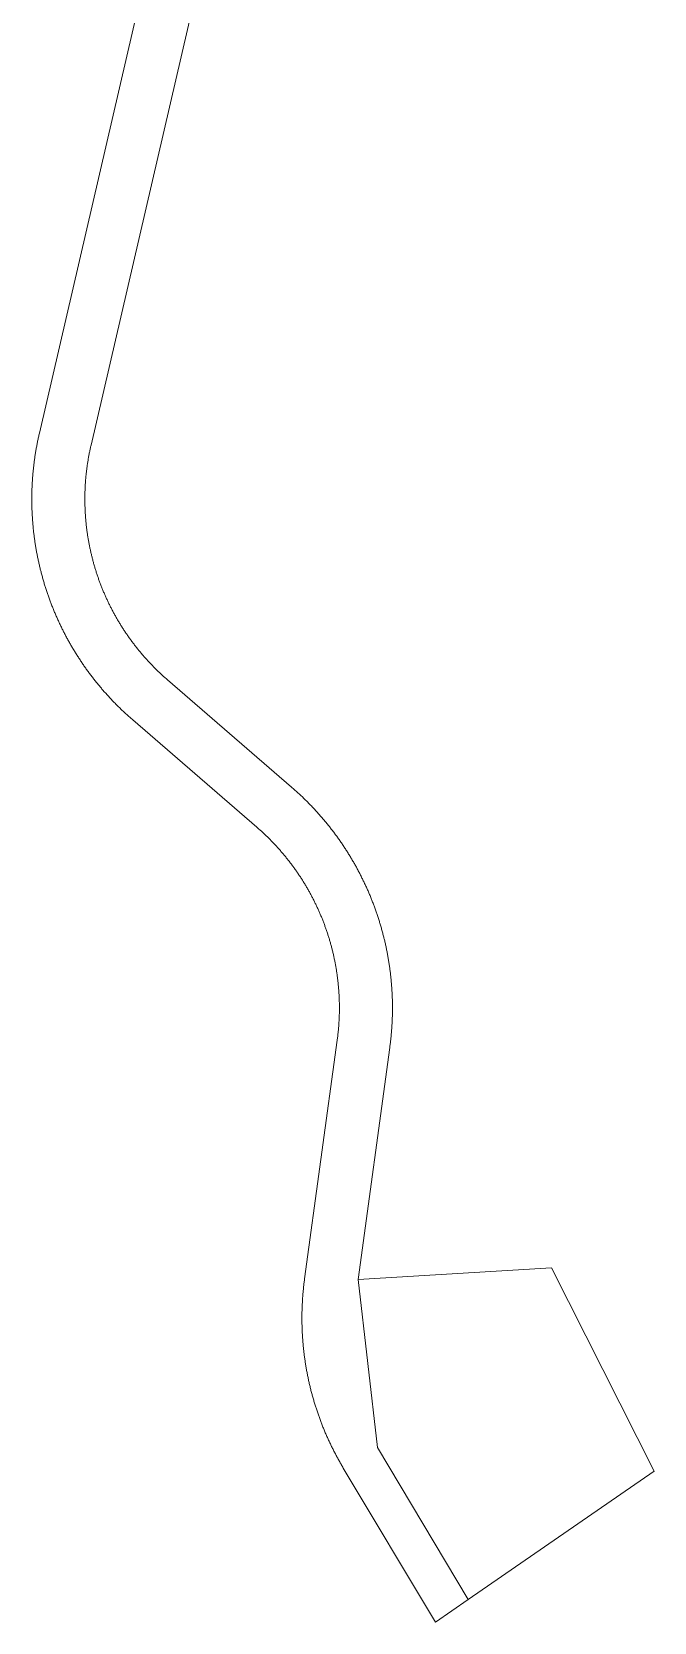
# Model space of a CAD drawing. Header units: metres. Extents: x 534757 to 556231, y 1832948 to 1850503.
# Drawn here: x 554769 to 554909.8, y 1837533.4 to 1837893 of the extents above; entities that cross this region are included whole.
import ezdxf

# ---------------------------------------------------------------- set-up
doc = ezdxf.new("R2010")
doc.units = ezdxf.units.M
doc.header["$MEASUREMENT"] = 0
doc.layers.add('Level 10', color=7, linetype='Continuous', lineweight=0)

msp = doc.modelspace()

# ---------------------------------------------------------------- linework, layer by layer
at = {"layer": 'Level 10', "color": 1, "linetype": 'Continuous', "lineweight": 0}
for p, q in [((554842.8105, 1837610.9158), (554886.532, 1837613.5861)), ((554886.532, 1837613.5861), (554909.7689, 1837567.6222)), ((554867.7186, 1837538.5723), (554909.7689, 1837567.6222))]:
    msp.add_line(p, q, dxfattribs=at)
at = {"layer": 'Level 10', "color": 1, "linetype": 'Continuous', "lineweight": 0, "flags": 128}
for points in [[(554797.9271, 1837919.4054), (554770.7364, 1837802.2556), (554770.6877, 1837802.0443), (554770.6369, 1837801.8202), (554770.5869, 1837801.596), (554770.5376, 1837801.3715), (554770.4891, 1837801.1469), (554770.4414, 1837800.9221), (554770.3945, 1837800.6972), (554770.3484, 1837800.4721), (554770.303, 1837800.2468), (554770.2584, 1837800.0214), (554770.2147, 1837799.7958), (554770.1717, 1837799.5701), (554770.1295, 1837799.3442), (554770.088, 1837799.1182), (554770.0474, 1837798.892), (554770.0076, 1837798.6657), (554769.9685, 1837798.4393), (554769.9302, 1837798.2127), (554769.8927, 1837797.986), (554769.8561, 1837797.7592), (554769.8202, 1837797.5322), (554769.785, 1837797.3052), (554769.7507, 1837797.078), (554769.7172, 1837796.8506), (554769.6844, 1837796.6232), (554769.6525, 1837796.3956), (554769.6214, 1837796.168), (554769.591, 1837795.9402), (554769.5614, 1837795.7123), (554769.5326, 1837795.4844), (554769.5047, 1837795.2563), (554769.4775, 1837795.0281), (554769.4511, 1837794.7999), (554769.4255, 1837794.5715), (554769.4007, 1837794.3431), (554769.3767, 1837794.1145), (554769.3535, 1837793.8859), (554769.3311, 1837793.6572), (554769.3094, 1837793.4285), (554769.2886, 1837793.1996), (554769.2686, 1837792.9707), (554769.2494, 1837792.7418), (554769.2309, 1837792.5127), (554769.2133, 1837792.2836), (554769.1965, 1837792.0545), (554769.1804, 1837791.8252), (554769.1652, 1837791.596), (554769.1508, 1837791.3666), (554769.1371, 1837791.1372), (554769.1243, 1837790.9078), (554769.1122, 1837790.6784), (554769.101, 1837790.4489), (554769.0905, 1837790.2193), (554769.0809, 1837789.9897), (554769.072, 1837789.7601), (554769.064, 1837789.5305), (554769.0567, 1837789.3008), (554769.0503, 1837789.0711), (554769.0446, 1837788.8414), (554769.0398, 1837788.6117), (554769.0357, 1837788.3819), (554769.0325, 1837788.1522), (554769.03, 1837787.9224), (554769.0284, 1837787.6926), (554769.0275, 1837787.4628), (554769.0275, 1837787.2331), (554769.0282, 1837787.0033), (554769.0298, 1837786.7735), (554769.0321, 1837786.5437), (554769.0353, 1837786.314), (554769.0392, 1837786.0842), (554769.044, 1837785.8545), (554769.0495, 1837785.6248), (554769.0559, 1837785.3951), (554769.063, 1837785.1654), (554769.071, 1837784.9358), (554769.0797, 1837784.7061), (554769.0893, 1837784.4766), (554769.0996, 1837784.247), (554769.1108, 1837784.0175), (554769.1227, 1837783.788), (554769.1355, 1837783.5586), (554769.149, 1837783.3292), (554769.1633, 1837783.0999), (554769.1785, 1837782.8706), (554769.1944, 1837782.6414), (554769.2112, 1837782.4122), (554769.2287, 1837782.1831), (554769.247, 1837781.954), (554769.2661, 1837781.725), (554769.2861, 1837781.4961), (554769.3068, 1837781.2673), (554769.3283, 1837781.0385), (554769.3506, 1837780.8098), (554769.3737, 1837780.5812), (554769.3976, 1837780.3527), (554769.4223, 1837780.1242), (554769.4478, 1837779.8958), (554769.4741, 1837779.6676), (554769.5012, 1837779.4394), (554769.5291, 1837779.2113), (554769.5578, 1837778.9833), (554769.5872, 1837778.7554), (554769.6175, 1837778.5277), (554769.6486, 1837778.3), (554769.6804, 1837778.0724), (554769.713, 1837777.845), (554769.7465, 1837777.6176), (554769.7807, 1837777.3904), (554769.8157, 1837777.1633), (554769.8515, 1837776.9363), (554769.8881, 1837776.7095), (554769.9255, 1837776.4828), (554769.9637, 1837776.2562), (554770.0026, 1837776.0297), (554770.0424, 1837775.8034), (554770.0829, 1837775.5772), (554770.1242, 1837775.3512), (554770.1663, 1837775.1253), (554770.2092, 1837774.8996), (554770.2529, 1837774.674), (554770.2974, 1837774.4485), (554770.3426, 1837774.2232), (554770.3887, 1837773.9981), (554770.4355, 1837773.7732), (554770.4831, 1837773.5484), (554770.5315, 1837773.3237), (554770.5807, 1837773.0993), (554770.6306, 1837772.875), (554770.6813, 1837772.6509), (554770.7328, 1837772.4269), (554770.7851, 1837772.2032), (554770.8382, 1837771.9796), (554770.892, 1837771.7562), (554770.9467, 1837771.533), (554771.0021, 1837771.31), (554771.0582, 1837771.0872), (554771.1152, 1837770.8646), (554771.1729, 1837770.6422), (554771.2314, 1837770.42), (554771.2907, 1837770.198), (554771.3507, 1837769.9762), (554771.4115, 1837769.7546), (554771.4731, 1837769.5332), (554771.5355, 1837769.312), (554771.5986, 1837769.0911), (554771.6625, 1837768.8704), (554771.7272, 1837768.6499), (554771.7926, 1837768.4296), (554771.8588, 1837768.2096), (554771.9258, 1837767.9898), (554771.9935, 1837767.7702), (554772.062, 1837767.5509), (554772.1312, 1837767.3318), (554772.2013, 1837767.1129), (554772.272, 1837766.8943), (554772.3436, 1837766.6759), (554772.4159, 1837766.4578), (554772.4889, 1837766.24), (554772.5628, 1837766.0224), (554772.6373, 1837765.805), (554772.7127, 1837765.5879), (554772.7888, 1837765.3711), (554772.8656, 1837765.1546), (554772.9432, 1837764.9383), (554773.0215, 1837764.7223), (554773.1006, 1837764.5065), (554773.1805, 1837764.2911), (554773.2611, 1837764.0759), (554773.3424, 1837763.861), (554773.4245, 1837763.6464), (554773.5074, 1837763.432), (554773.591, 1837763.218), (554773.6753, 1837763.0042), (554773.7604, 1837762.7908), (554773.8462, 1837762.5776), (554773.9327, 1837762.3648), (554774.02, 1837762.1522), (554774.1081, 1837761.94), (554774.1969, 1837761.728), (554774.2864, 1837761.5164), (554774.3766, 1837761.3051), (554774.4676, 1837761.0941), (554774.5593, 1837760.8834), (554774.6518, 1837760.673), (554774.745, 1837760.463), (554774.8389, 1837760.2533), (554774.9335, 1837760.0439), (554775.0289, 1837759.8349), (554775.125, 1837759.6261), (554775.2218, 1837759.4177), (554775.3194, 1837759.2097), (554775.4177, 1837759.002), (554775.5167, 1837758.7946), (554775.6164, 1837758.5876), (554775.7168, 1837758.3809), (554775.818, 1837758.1746), (554775.9199, 1837757.9687), (554776.0225, 1837757.7631), (554776.1258, 1837757.5578), (554776.2298, 1837757.3529), (554776.3345, 1837757.1484), (554776.44, 1837756.9442), (554776.5461, 1837756.7404), (554776.653, 1837756.537), (554776.7606, 1837756.334), (554776.8688, 1837756.1313), (554776.9778, 1837755.929), (554777.0875, 1837755.7271), (554777.1979, 1837755.5256), (554777.309, 1837755.3244), (554777.4208, 1837755.1237), (554777.5333, 1837754.9233), (554777.6465, 1837754.7233), (554777.7603, 1837754.5238), (554777.8749, 1837754.3246), (554777.9902, 1837754.1258), (554778.1062, 1837753.9274), (554778.2228, 1837753.7295), (554778.3401, 1837753.5319), (554778.4582, 1837753.3347), (554778.5769, 1837753.138), (554778.6963, 1837752.9417), (554778.8164, 1837752.7458), (554778.9371, 1837752.5503), (554779.0586, 1837752.3552), (554779.1807, 1837752.1605), (554779.3035, 1837751.9663), (554779.4269, 1837751.7725), (554779.5511, 1837751.5792), (554779.6759, 1837751.3862), (554779.8014, 1837751.1938), (554779.9275, 1837751.0017), (554780.0544, 1837750.8101), (554780.1819, 1837750.6189), (554780.31, 1837750.4282), (554780.4388, 1837750.2379), (554780.5683, 1837750.0481), (554780.6985, 1837749.8587), (554780.8293, 1837749.6698), (554780.9607, 1837749.4813), (554781.0928, 1837749.2933), (554781.2256, 1837749.1058), (554781.359, 1837748.9187), (554781.4931, 1837748.7321), (554781.6278, 1837748.5459), (554781.7632, 1837748.3603), (554781.8992, 1837748.175), (554782.0358, 1837747.9903), (554782.1731, 1837747.8061), (554782.3111, 1837747.6223), (554782.4496, 1837747.439), (554782.5888, 1837747.2562), (554782.7287, 1837747.0739), (554782.8692, 1837746.892), (554783.0103, 1837746.7107), (554783.152, 1837746.5298), (554783.2944, 1837746.3495), (554783.4374, 1837746.1696), (554783.581, 1837745.9902), (554783.7253, 1837745.8114), (554783.8702, 1837745.633), (554784.0157, 1837745.4552), (554784.1618, 1837745.2778), (554784.3085, 1837745.101), (554784.4558, 1837744.9247), (554784.6038, 1837744.7488), (554784.7524, 1837744.5736), (554784.9015, 1837744.3988), (554785.0513, 1837744.2245), (554785.2017, 1837744.0508), (554785.3527, 1837743.8776), (554785.5043, 1837743.7049), (554785.6565, 1837743.5327), (554785.8093, 1837743.3611), (554785.9627, 1837743.19), (554786.1167, 1837743.0195), (554786.2712, 1837742.8495), (554786.4264, 1837742.68), (554786.5822, 1837742.5111), (554786.7385, 1837742.3427), (554786.8954, 1837742.1748), (554787.053, 1837742.0075), (554787.211, 1837741.8408), (554787.3697, 1837741.6746), (554787.529, 1837741.5089), (554787.6888, 1837741.3438), (554787.8492, 1837741.1793), (554788.0102, 1837741.0153), (554788.1717, 1837740.8519), (554788.3338, 1837740.6891), (554788.4965, 1837740.5268), (554788.6598, 1837740.3651), (554788.8236, 1837740.2039), (554788.9879, 1837740.0433), (554789.1528, 1837739.8833), (554789.3183, 1837739.7239), (554789.4844, 1837739.5651), (554789.6509, 1837739.4068), (554789.8181, 1837739.2491), (554789.9858, 1837739.092), (554790.154, 1837738.9355), (554790.3228, 1837738.7795), (554790.4921, 1837738.6242), (554790.6619, 1837738.4694), (554790.8323, 1837738.3153), (554791.0032, 1837738.1617), (554791.1747, 1837738.0087), (554791.3467, 1837737.8563), (554791.5192, 1837737.7046), (554791.6923, 1837737.5534), (554791.8658, 1837737.4028), (554819.8996, 1837713.1696), (554819.9328, 1837713.1409), (554820.0896, 1837713.0046), (554820.246, 1837712.8676), (554820.4018, 1837712.7301), (554820.5571, 1837712.5919), (554820.7118, 1837712.4532), (554820.866, 1837712.3138), (554821.0197, 1837712.1739), (554821.1729, 1837712.0334), (554821.3254, 1837711.8922), (554821.4775, 1837711.7505), (554821.629, 1837711.6082), (554821.78, 1837711.4654), (554821.9304, 1837711.3219), (554822.0802, 1837711.1779), (554822.2295, 1837711.0333), (554822.3783, 1837710.8881), (554822.5264, 1837710.7424), (554822.6741, 1837710.596), (554822.8211, 1837710.4492), (554822.9676, 1837710.3017), (554823.1135, 1837710.1537), (554823.2589, 1837710.0051), (554823.4036, 1837709.856), (554823.5478, 1837709.7063), (554823.6915, 1837709.5561), (554823.8345, 1837709.4053), (554823.977, 1837709.2539), (554824.1188, 1837709.102), (554824.2601, 1837708.9496), (554824.4008, 1837708.7966), (554824.5409, 1837708.6431), (554824.6805, 1837708.489), (554824.8194, 1837708.3344), (554824.9577, 1837708.1793), (554825.0955, 1837708.0237), (554825.2326, 1837707.8675), (554825.3691, 1837707.7108), (554825.5051, 1837707.5535), (554825.6404, 1837707.3958), (554825.7751, 1837707.2375), (554825.9092, 1837707.0787), (554826.0427, 1837706.9194), (554826.1756, 1837706.7596), (554826.3078, 1837706.5992), (554826.4395, 1837706.4384), (554826.5705, 1837706.277), (554826.7009, 1837706.1152), (554826.8307, 1837705.9528), (554826.9598, 1837705.79), (554827.0883, 1837705.6266), (554827.2162, 1837705.4628), (554827.3435, 1837705.2985), (554827.4701, 1837705.1336), (554827.5961, 1837704.9683), (554827.7215, 1837704.8025), (554827.8462, 1837704.6363), (554827.9703, 1837704.4695), (554828.0937, 1837704.3023), (554828.2165, 1837704.1346), (554828.3386, 1837703.9664), (554828.4601, 1837703.7978), (554828.581, 1837703.6287), (554828.7011, 1837703.4591), (554828.8207, 1837703.2891), (554828.9396, 1837703.1186), (554829.0578, 1837702.9477), (554829.1754, 1837702.7763), (554829.2923, 1837702.6044), (554829.4085, 1837702.4321), (554829.5241, 1837702.2594), (554829.639, 1837702.0862), (554829.7533, 1837701.9125), (554829.8668, 1837701.7385), (554829.9797, 1837701.564), (554830.092, 1837701.389), (554830.2035, 1837701.2137), (554830.3144, 1837701.0379), (554830.4246, 1837700.8616), (554830.5341, 1837700.685), (554830.643, 1837700.5079), (554830.7512, 1837700.3304), (554830.8586, 1837700.1525), (554830.9654, 1837699.9742), (554831.0715, 1837699.7955), (554831.177, 1837699.6164), (554831.2817, 1837699.4368), (554831.3857, 1837699.2569), (554831.4891, 1837699.0766), (554831.5917, 1837698.8959), (554831.6937, 1837698.7147), (554831.7949, 1837698.5332), (554831.8955, 1837698.3513), (554831.9953, 1837698.169), (554832.0945, 1837697.9864), (554832.1929, 1837697.8033), (554832.2907, 1837697.6199), (554832.3877, 1837697.4361), (554832.4841, 1837697.2519), (554832.5797, 1837697.0673), (554832.6746, 1837696.8824), (554832.7688, 1837696.6972), (554832.8623, 1837696.5115), (554832.955, 1837696.3255), (554833.0471, 1837696.1392), (554833.1384, 1837695.9525), (554833.229, 1837695.7654), (554833.3189, 1837695.578), (554833.4081, 1837695.3903), (554833.4965, 1837695.2022), (554833.5842, 1837695.0138), (554833.6712, 1837694.825), (554833.7575, 1837694.6359), (554833.843, 1837694.4465), (554833.9279, 1837694.2567), (554834.0119, 1837694.0666), (554834.0953, 1837693.8762), (554834.1779, 1837693.6855), (554834.2598, 1837693.4945), (554834.3409, 1837693.3031), (554834.4213, 1837693.1115), (554834.501, 1837692.9195), (554834.5799, 1837692.7272), (554834.6581, 1837692.5346), (554834.7356, 1837692.3417), (554834.8123, 1837692.1486), (554834.8882, 1837691.9551), (554834.9634, 1837691.7613), (554835.0379, 1837691.5673), (554835.1116, 1837691.373), (554835.1846, 1837691.1783), (554835.2568, 1837690.9834), (554835.3283, 1837690.7883), (554835.399, 1837690.5928), (554835.469, 1837690.3971), (554835.5382, 1837690.2011), (554835.6066, 1837690.0049), (554835.6743, 1837689.8084), (554835.7413, 1837689.6116), (554835.8075, 1837689.4146), (554835.8729, 1837689.2173), (554835.9376, 1837689.0198), (554836.0015, 1837688.822), (554836.0646, 1837688.624), (554836.127, 1837688.4257), (554836.1886, 1837688.2272), (554836.2495, 1837688.0285), (554836.3096, 1837687.8295), (554836.3689, 1837687.6303), (554836.4275, 1837687.4309), (554836.4852, 1837687.2312), (554836.5423, 1837687.0314), (554836.5985, 1837686.8313), (554836.654, 1837686.631), (554836.7087, 1837686.4304), (554836.7626, 1837686.2297), (554836.8158, 1837686.0288), (554836.8682, 1837685.8276), (554836.9198, 1837685.6263), (554836.9706, 1837685.4248), (554837.0207, 1837685.223), (554837.07, 1837685.0211), (554837.1185, 1837684.819), (554837.1662, 1837684.6167), (554837.2132, 1837684.4143), (554837.2593, 1837684.2116), (554837.3047, 1837684.0088), (554837.3494, 1837683.8058), (554837.3932, 1837683.6026), (554837.4362, 1837683.3993), (554837.4785, 1837683.1958), (554837.52, 1837682.9921), (554837.5607, 1837682.7883), (554837.6006, 1837682.5843), (554837.6397, 1837682.3802), (554837.678, 1837682.1759), (554837.7156, 1837681.9715), (554837.7524, 1837681.7669), (554837.7883, 1837681.5622), (554837.8235, 1837681.3573), (554837.8579, 1837681.1524), (554837.8915, 1837680.9472), (554837.9244, 1837680.742), (554837.9564, 1837680.5366), (554837.9876, 1837680.3312), (554838.0181, 1837680.1256), (554838.0477, 1837679.9198), (554838.0766, 1837679.714), (554838.1047, 1837679.5081), (554838.132, 1837679.302), (554838.1585, 1837679.0959), (554838.1841, 1837678.8896), (554838.209, 1837678.6833), (554838.2332, 1837678.4768), (554838.2565, 1837678.2703), (554838.279, 1837678.0637), (554838.3007, 1837677.857), (554838.3216, 1837677.6502), (554838.3418, 1837677.4433), (554838.3611, 1837677.2364), (554838.3796, 1837677.0293), (554838.3974, 1837676.8222), (554838.4143, 1837676.6151), (554838.4304, 1837676.4079), (554838.4458, 1837676.2006), (554838.4603, 1837675.9933), (554838.4741, 1837675.7859), (554838.487, 1837675.5784), (554838.4992, 1837675.3709), (554838.5105, 1837675.1634), (554838.5211, 1837674.9558), (554838.5309, 1837674.7482), (554838.5398, 1837674.5406), (554838.548, 1837674.3329), (554838.5553, 1837674.1252), (554838.5619, 1837673.9174), (554838.5677, 1837673.7096), (554838.5726, 1837673.5019), (554838.5768, 1837673.2941), (554838.5801, 1837673.0862), (554838.5827, 1837672.8784), (554838.5845, 1837672.6706), (554838.5854, 1837672.4627), (554838.5856, 1837672.2549), (554838.5849, 1837672.047), (554838.5835, 1837671.8392), (554838.5813, 1837671.6314), (554838.5782, 1837671.4235), (554838.5744, 1837671.2157), (554838.5697, 1837671.0079), (554838.5643, 1837670.8002), (554838.5581, 1837670.5924), (554838.551, 1837670.3847), (554838.5432, 1837670.177), (554838.5345, 1837669.9693), (554838.5251, 1837669.7617), (554838.5149, 1837669.5541), (554838.5038, 1837669.3465), (554838.492, 1837669.139), (554838.4794, 1837668.9316), (554838.4659, 1837668.7241), (554838.4517, 1837668.5168), (554838.4367, 1837668.3095), (554838.4209, 1837668.1022), (554838.4042, 1837667.8951), (554838.3868, 1837667.688), (554838.3686, 1837667.4809), (554838.3496, 1837667.2739), (554838.3298, 1837667.067), (554838.3092, 1837666.8602), (554838.2878, 1837666.6535), (554838.2656, 1837666.4468), (554838.2426, 1837666.2402), (554838.2188, 1837666.0338), (554838.1942, 1837665.8274), (554838.1688, 1837665.6211), (554838.1427, 1837665.4149), (554838.1157, 1837665.2088), (554838.0879, 1837665.0028), (554830.7196, 1837611.1061), (554830.6949, 1837610.9229), (554830.6648, 1837610.6951), (554830.6355, 1837610.4672), (554830.607, 1837610.2392), (554830.5793, 1837610.0111), (554830.5524, 1837609.7829), (554830.5262, 1837609.5546), (554830.5009, 1837609.3262), (554830.4764, 1837609.0978), (554830.4526, 1837608.8692), (554830.4297, 1837608.6406), (554830.4076, 1837608.4119), (554830.3862, 1837608.1831), (554830.3657, 1837607.9542), (554830.3459, 1837607.7253), (554830.327, 1837607.4963), (554830.3088, 1837607.2672), (554830.2914, 1837607.0381), (554830.2749, 1837606.8089), (554830.2591, 1837606.5797), (554830.2441, 1837606.3504), (554830.23, 1837606.121), (554830.2166, 1837605.8916), (554830.204, 1837605.6622), (554830.1923, 1837605.4327), (554830.1813, 1837605.2032), (554830.1711, 1837604.9736), (554830.1617, 1837604.744), (554830.1532, 1837604.5144), (554830.1454, 1837604.2848), (554830.1384, 1837604.0551), (554830.1322, 1837603.8254), (554830.1269, 1837603.5957), (554830.1223, 1837603.3659), (554830.1185, 1837603.1362), (554830.1155, 1837602.9064), (554830.1134, 1837602.6766), (554830.112, 1837602.4469), (554830.1114, 1837602.2171), (554830.1116, 1837601.9873), (554830.1127, 1837601.7575), (554830.1145, 1837601.5278), (554830.1171, 1837601.298), (554830.1205, 1837601.0682), (554830.1248, 1837600.8385), (554830.1298, 1837600.6088), (554830.1356, 1837600.379), (554830.1422, 1837600.1494), (554830.1496, 1837599.9197), (554830.1579, 1837599.6901), (554830.1669, 1837599.4605), (554830.1767, 1837599.2309), (554830.1873, 1837599.0013), (554830.1987, 1837598.7718), (554830.211, 1837598.5424), (554830.224, 1837598.313), (554830.2378, 1837598.0836), (554830.2524, 1837597.8543), (554830.2678, 1837597.625), (554830.284, 1837597.3958), (554830.301, 1837597.1667), (554830.3188, 1837596.9376), (554830.3374, 1837596.7085), (554830.3568, 1837596.4796), (554830.377, 1837596.2507), (554830.398, 1837596.0219), (554830.4198, 1837595.7931), (554830.4424, 1837595.5645), (554830.4658, 1837595.3359), (554830.49, 1837595.1074), (554830.5149, 1837594.8789), (554830.5407, 1837594.6506), (554830.5673, 1837594.4224), (554830.5946, 1837594.1942), (554830.6228, 1837593.9662), (554830.6517, 1837593.7382), (554830.6815, 1837593.5104), (554830.712, 1837593.2826), (554830.7433, 1837593.055), (554830.7754, 1837592.8275), (554830.8084, 1837592.6), (554830.8421, 1837592.3727), (554830.8766, 1837592.1456), (554830.9118, 1837591.9185), (554830.9479, 1837591.6916), (554830.9848, 1837591.4648), (554831.0224, 1837591.2381), (554831.0609, 1837591.0115), (554831.1001, 1837590.7851), (554831.1401, 1837590.5589), (554831.1809, 1837590.3327), (554831.2225, 1837590.1067), (554831.2649, 1837589.8809), (554831.3081, 1837589.6552), (554831.352, 1837589.4297), (554831.3967, 1837589.2043), (554831.4423, 1837588.9791), (554831.4886, 1837588.754), (554831.5357, 1837588.5291), (554831.5835, 1837588.3043), (554831.6322, 1837588.0798), (554831.6816, 1837587.8554), (554831.7318, 1837587.6311), (554831.7828, 1837587.4071), (554831.8346, 1837587.1832), (554831.8871, 1837586.9595), (554831.9405, 1837586.736), (554831.9946, 1837586.5127), (554832.0495, 1837586.2896), (554832.1051, 1837586.0666), (554832.1616, 1837585.8439), (554832.2188, 1837585.6213), (554832.2768, 1837585.399), (554832.3355, 1837585.1769), (554832.3951, 1837584.9549), (554832.4554, 1837584.7332), (554832.5165, 1837584.5117), (554832.5783, 1837584.2904), (554832.6409, 1837584.0693), (554832.7043, 1837583.8484), (554832.7685, 1837583.6278), (554832.8334, 1837583.4074), (554832.8991, 1837583.1872), (554832.9656, 1837582.9672), (554833.0328, 1837582.7475), (554833.1008, 1837582.528), (554833.1695, 1837582.3087), (554833.2391, 1837582.0897), (554833.3093, 1837581.8709), (554833.3804, 1837581.6524), (554833.4522, 1837581.4341), (554833.5247, 1837581.2161), (554833.5981, 1837580.9983), (554833.6721, 1837580.7808), (554833.747, 1837580.5636), (554833.8226, 1837580.3466), (554833.8989, 1837580.1299), (554833.976, 1837579.9134), (554834.0538, 1837579.6972), (554834.1324, 1837579.4813), (554834.2118, 1837579.2656), (554834.2919, 1837579.0503), (554834.3728, 1837578.8352), (554834.4544, 1837578.6204), (554834.5367, 1837578.4059), (554834.6198, 1837578.1916), (554834.7037, 1837577.9777), (554834.7882, 1837577.764), (554834.8736, 1837577.5507), (554834.9596, 1837577.3376), (554835.0465, 1837577.1249), (554835.134, 1837576.9124), (554835.2223, 1837576.7003), (554835.3113, 1837576.4885), (554835.4011, 1837576.2769), (554835.4916, 1837576.0657), (554835.5828, 1837575.8548), (554835.6748, 1837575.6443), (554835.7675, 1837575.434), (554835.8609, 1837575.2241), (554835.9551, 1837575.0145), (554836.05, 1837574.8052), (554836.1456, 1837574.5963), (554836.242, 1837574.3877), (554836.3391, 1837574.1794), (554836.4369, 1837573.9715), (554836.5354, 1837573.7639), (554836.6346, 1837573.5566), (554836.7346, 1837573.3497), (554836.8353, 1837573.1432), (554836.9367, 1837572.937), (554837.0388, 1837572.7311), (554837.1416, 1837572.5256), (554837.2452, 1837572.3205), (554837.3495, 1837572.1158), (554837.4544, 1837571.9114), (554837.5601, 1837571.7073), (554837.6665, 1837571.5037), (554837.7736, 1837571.3004), (554837.8815, 1837571.0974), (554837.99, 1837570.8949), (554838.0992, 1837570.6927), (554838.2091, 1837570.491), (554838.3198, 1837570.2896), (554838.4311, 1837570.0886), (554838.5431, 1837569.8879), (554838.6558, 1837569.6877), (554838.7693, 1837569.4879), (554838.8834, 1837569.2884), (554838.9982, 1837569.0894), (554839.1137, 1837568.8907), (554839.2299, 1837568.6925), (554839.3468, 1837568.4947), (554839.4644, 1837568.2972), (554860.3007, 1837533.4478), (554867.7186, 1837538.5723)], [(554807.1138, 1837905.91), (554782.4257, 1837799.5425), (554782.3791, 1837799.34), (554782.3333, 1837799.1372), (554782.2882, 1837798.9343), (554782.244, 1837798.7312), (554782.2005, 1837798.528), (554782.1578, 1837798.3246), (554782.1159, 1837798.121), (554782.0747, 1837797.9173), (554782.0344, 1837797.7134), (554781.9948, 1837797.5093), (554781.9561, 1837797.3051), (554781.9181, 1837797.1008), (554781.8809, 1837796.8963), (554781.8445, 1837796.6917), (554781.8088, 1837796.4869), (554781.774, 1837796.282), (554781.74, 1837796.0769), (554781.7067, 1837795.8718), (554781.6742, 1837795.6665), (554781.6425, 1837795.4611), (554781.6117, 1837795.2555), (554781.5816, 1837795.0499), (554781.5523, 1837794.8441), (554781.5238, 1837794.6382), (554781.496, 1837794.4322), (554781.4691, 1837794.2261), (554781.443, 1837794.0199), (554781.4176, 1837793.8136), (554781.3931, 1837793.6073), (554781.3693, 1837793.4008), (554781.3464, 1837793.1942), (554781.3242, 1837792.9875), (554781.3029, 1837792.7808), (554781.2823, 1837792.574), (554781.2625, 1837792.3671), (554781.2435, 1837792.1601), (554781.2254, 1837791.953), (554781.208, 1837791.7459), (554781.1914, 1837791.5387), (554781.1756, 1837791.3315), (554781.1606, 1837791.1242), (554781.1464, 1837790.9168), (554781.133, 1837790.7094), (554781.1204, 1837790.5019), (554781.1086, 1837790.2944), (554781.0977, 1837790.0869), (554781.0875, 1837789.8793), (554781.0781, 1837789.6716), (554781.0695, 1837789.464), (554781.0617, 1837789.2563), (554781.0547, 1837789.0485), (554781.0485, 1837788.8408), (554781.0431, 1837788.633), (554781.0384, 1837788.4252), (554781.0346, 1837788.2174), (554781.0316, 1837788.0096), (554781.0294, 1837787.8018), (554781.028, 1837787.5939), (554781.0274, 1837787.3861), (554781.0276, 1837787.1782), (554781.0286, 1837786.9704), (554781.0304, 1837786.7625), (554781.033, 1837786.5547), (554781.0364, 1837786.3469), (554781.0406, 1837786.1391), (554781.0456, 1837785.9313), (554781.0514, 1837785.7235), (554781.058, 1837785.5158), (554781.0654, 1837785.3081), (554781.0736, 1837785.1004), (554781.0826, 1837784.8927), (554781.0924, 1837784.6851), (554781.103, 1837784.4776), (554781.1144, 1837784.27), (554781.1266, 1837784.0625), (554781.1396, 1837783.8551), (554781.1534, 1837783.6477), (554781.1679, 1837783.4404), (554781.1833, 1837783.2331), (554781.1995, 1837783.0259), (554781.2165, 1837782.8187), (554781.2343, 1837782.6116), (554781.2528, 1837782.4046), (554781.2722, 1837782.1977), (554781.2924, 1837781.9908), (554781.3133, 1837781.784), (554781.3351, 1837781.5773), (554781.3576, 1837781.3707), (554781.381, 1837781.1642), (554781.4051, 1837780.9577), (554781.4301, 1837780.7514), (554781.4558, 1837780.5452), (554781.4823, 1837780.339), (554781.5096, 1837780.133), (554781.5378, 1837779.927), (554781.5667, 1837779.7212), (554781.5964, 1837779.5155), (554781.6268, 1837779.3099), (554781.6581, 1837779.1044), (554781.6902, 1837778.8991), (554781.7231, 1837778.6938), (554781.7567, 1837778.4887), (554781.7911, 1837778.2837), (554781.8264, 1837778.0789), (554781.8624, 1837777.8742), (554781.8992, 1837777.6696), (554781.9368, 1837777.4652), (554781.9752, 1837777.261), (554782.0143, 1837777.0568), (554782.0543, 1837776.8529), (554782.095, 1837776.649), (554782.1365, 1837776.4454), (554782.1788, 1837776.2419), (554782.2219, 1837776.0386), (554782.2658, 1837775.8354), (554782.3104, 1837775.6324), (554782.3558, 1837775.4296), (554782.402, 1837775.2269), (554782.449, 1837775.0245), (554782.4968, 1837774.8222), (554782.5453, 1837774.6201), (554782.5947, 1837774.4182), (554782.6448, 1837774.2165), (554782.6956, 1837774.0149), (554782.7473, 1837773.8136), (554782.7997, 1837773.6125), (554782.8529, 1837773.4116), (554782.9069, 1837773.2108), (554782.9616, 1837773.0103), (554783.0172, 1837772.81), (554783.0734, 1837772.61), (554783.1305, 1837772.4101), (554783.1883, 1837772.2105), (554783.2469, 1837772.011), (554783.3063, 1837771.8119), (554783.3664, 1837771.6129), (554783.4273, 1837771.4142), (554783.4889, 1837771.2157), (554783.5514, 1837771.0174), (554783.6145, 1837770.8194), (554783.6785, 1837770.6217), (554783.7432, 1837770.4241), (554783.8087, 1837770.2269), (554783.8749, 1837770.0299), (554783.9419, 1837769.8331), (554784.0096, 1837769.6366), (554784.0781, 1837769.4404), (554784.1473, 1837769.2444), (554784.2173, 1837769.0487), (554784.2881, 1837768.8533), (554784.3596, 1837768.6581), (554784.4319, 1837768.4632), (554784.5049, 1837768.2686), (554784.5786, 1837768.0743), (554784.6531, 1837767.8803), (554784.7284, 1837767.6865), (554784.8044, 1837767.4931), (554784.8811, 1837767.2999), (554784.9586, 1837767.107), (554785.0368, 1837766.9145), (554785.1158, 1837766.7222), (554785.1955, 1837766.5303), (554785.2759, 1837766.3386), (554785.3571, 1837766.1473), (554785.439, 1837765.9562), (554785.5217, 1837765.7655), (554785.605, 1837765.5751), (554785.6892, 1837765.3851), (554785.774, 1837765.1953), (554785.8596, 1837765.0059), (554785.9459, 1837764.8168), (554786.0329, 1837764.6281), (554786.1207, 1837764.4397), (554786.2091, 1837764.2516), (554786.2983, 1837764.0639), (554786.3883, 1837763.8765), (554786.4789, 1837763.6895), (554786.5703, 1837763.5028), (554786.6624, 1837763.3164), (554786.7552, 1837763.1305), (554786.8487, 1837762.9448), (554786.9429, 1837762.7596), (554787.0379, 1837762.5747), (554787.1335, 1837762.3902), (554787.2299, 1837762.206), (554787.3269, 1837762.0222), (554787.4247, 1837761.8388), (554787.5232, 1837761.6558), (554787.6224, 1837761.4731), (554787.7223, 1837761.2908), (554787.8229, 1837761.109), (554787.9241, 1837760.9275), (554788.0261, 1837760.7464), (554788.1288, 1837760.5657), (554788.2322, 1837760.3853), (554788.3363, 1837760.2054), (554788.441, 1837760.0259), (554788.5465, 1837759.8468), (554788.6526, 1837759.6681), (554788.7594, 1837759.4898), (554788.867, 1837759.3119), (554788.9752, 1837759.1345), (554789.084, 1837758.9574), (554789.1936, 1837758.7808), (554789.3038, 1837758.6046), (554789.4147, 1837758.4288), (554789.5263, 1837758.2535), (554789.6386, 1837758.0785), (554789.7515, 1837757.9041), (554789.8652, 1837757.73), (554789.9794, 1837757.5564), (554790.0944, 1837757.3832), (554790.21, 1837757.2105), (554790.3263, 1837757.0382), (554790.4432, 1837756.8664), (554790.5608, 1837756.695), (554790.6791, 1837756.5241), (554790.798, 1837756.3536), (554790.9175, 1837756.1836), (554791.0378, 1837756.0141), (554791.1586, 1837755.845), (554791.2802, 1837755.6764), (554791.4023, 1837755.5082), (554791.5252, 1837755.3405), (554791.6486, 1837755.1733), (554791.7727, 1837755.0066), (554791.8975, 1837754.8404), (554792.0229, 1837754.6746), (554792.1489, 1837754.5093), (554792.2755, 1837754.3445), (554792.4028, 1837754.1802), (554792.5307, 1837754.0164), (554792.6593, 1837753.8531), (554792.7885, 1837753.6903), (554792.9183, 1837753.5279), (554793.0487, 1837753.3661), (554793.1798, 1837753.2048), (554793.3114, 1837753.044), (554793.4437, 1837752.8836), (554793.5766, 1837752.7238), (554793.7102, 1837752.5646), (554793.8443, 1837752.4058), (554793.979, 1837752.2475), (554794.1144, 1837752.0898), (554794.2503, 1837751.9326), (554794.3869, 1837751.7759), (554794.5241, 1837751.6197), (554794.6618, 1837751.4641), (554794.8002, 1837751.309), (554794.9391, 1837751.1544), (554795.0787, 1837751.0004), (554795.2188, 1837750.8469), (554795.3596, 1837750.694), (554795.5009, 1837750.5415), (554795.6428, 1837750.3897), (554795.7853, 1837750.2384), (554795.9283, 1837750.0876), (554796.072, 1837749.9374), (554796.2162, 1837749.7877), (554796.361, 1837749.6386), (554796.5064, 1837749.4901), (554796.6523, 1837749.3421), (554796.7988, 1837749.1947), (554796.9459, 1837749.0478), (554797.0936, 1837748.9015), (554797.2418, 1837748.7558), (554797.3905, 1837748.6106), (554797.5399, 1837748.466), (554797.6897, 1837748.322), (554797.8402, 1837748.1786), (554797.9912, 1837748.0358), (554798.1427, 1837747.8935), (554798.2948, 1837747.7518), (554798.4474, 1837747.6108), (554798.6006, 1837747.4703), (554798.7543, 1837747.3303), (554798.9085, 1837747.191), (554799.0633, 1837747.0523), (554799.2186, 1837746.9142), (554799.3744, 1837746.7766), (554799.5308, 1837746.6397), (554799.6877, 1837746.5034), (554799.7134, 1837746.4811), (554827.7472, 1837722.2479), (554827.9208, 1837722.0974), (554828.0938, 1837721.9462), (554828.2663, 1837721.7944), (554828.4383, 1837721.642), (554828.6098, 1837721.4891), (554828.7807, 1837721.3355), (554828.9511, 1837721.1813), (554829.121, 1837721.0266), (554829.2903, 1837720.8712), (554829.459, 1837720.7153), (554829.6273, 1837720.5588), (554829.7949, 1837720.4017), (554829.9621, 1837720.244), (554830.1287, 1837720.0857), (554830.2947, 1837719.9268), (554830.4602, 1837719.7674), (554830.6251, 1837719.6074), (554830.7895, 1837719.4468), (554830.9533, 1837719.2857), (554831.1165, 1837719.124), (554831.2792, 1837718.9617), (554831.4413, 1837718.7989), (554831.6028, 1837718.6354), (554831.7638, 1837718.4715), (554831.9242, 1837718.3069), (554832.084, 1837718.1418), (554832.2433, 1837717.9762), (554832.402, 1837717.81), (554832.5601, 1837717.6432), (554832.7176, 1837717.4759), (554832.8745, 1837717.3081), (554833.0309, 1837717.1397), (554833.1866, 1837716.9708), (554833.3418, 1837716.8013), (554833.4964, 1837716.6313), (554833.6504, 1837716.4607), (554833.8037, 1837716.2896), (554833.9565, 1837716.118), (554834.1087, 1837715.9459), (554834.2603, 1837715.7732), (554834.4113, 1837715.6), (554834.5617, 1837715.4262), (554834.7115, 1837715.252), (554834.8607, 1837715.0772), (554835.0092, 1837714.9019), (554835.1572, 1837714.7261), (554835.3045, 1837714.5498), (554835.4513, 1837714.3729), (554835.5974, 1837714.1956), (554835.7429, 1837714.0177), (554835.8877, 1837713.8394), (554836.032, 1837713.6605), (554836.1756, 1837713.4812), (554836.3186, 1837713.3013), (554836.461, 1837713.1209), (554836.6027, 1837712.9401), (554836.7438, 1837712.7587), (554836.8843, 1837712.5769), (554837.0242, 1837712.3946), (554837.1634, 1837712.2118), (554837.302, 1837712.0285), (554837.4399, 1837711.8447), (554837.5772, 1837711.6604), (554837.7139, 1837711.4757), (554837.8499, 1837711.2905), (554837.9852, 1837711.1048), (554838.1199, 1837710.9187), (554838.254, 1837710.7321), (554838.3874, 1837710.545), (554838.5202, 1837710.3574), (554838.6523, 1837710.1694), (554838.7838, 1837709.981), (554838.9146, 1837709.792), (554839.0447, 1837709.6027), (554839.1742, 1837709.4128), (554839.303, 1837709.2226), (554839.4312, 1837709.0318), (554839.5587, 1837708.8407), (554839.6855, 1837708.6491), (554839.8116, 1837708.457), (554839.9371, 1837708.2645), (554840.0619, 1837708.0716), (554840.1861, 1837707.8782), (554840.3096, 1837707.6844), (554840.4324, 1837707.4902), (554840.5545, 1837707.2956), (554840.6759, 1837707.1005), (554840.7967, 1837706.905), (554840.9168, 1837706.7091), (554841.0361, 1837706.5128), (554841.1549, 1837706.316), (554841.2729, 1837706.1189), (554841.3902, 1837705.9213), (554841.5069, 1837705.7233), (554841.6228, 1837705.525), (554841.7381, 1837705.3262), (554841.8527, 1837705.127), (554841.9666, 1837704.9274), (554842.0797, 1837704.7274), (554842.1922, 1837704.5271), (554842.304, 1837704.3263), (554842.4151, 1837704.1252), (554842.5255, 1837703.9237), (554842.6352, 1837703.7217), (554842.7442, 1837703.5195), (554842.8525, 1837703.3168), (554842.96, 1837703.1137), (554843.0669, 1837702.9103), (554843.1731, 1837702.7065), (554843.2785, 1837702.5024), (554843.3832, 1837702.2978), (554843.4873, 1837702.093), (554843.5906, 1837701.8877), (554843.6932, 1837701.6821), (554843.795, 1837701.4761), (554843.8962, 1837701.2698), (554843.9966, 1837701.0631), (554844.0964, 1837700.8561), (554844.1954, 1837700.6488), (554844.2936, 1837700.4411), (554844.3912, 1837700.233), (554844.488, 1837700.0246), (554844.5841, 1837699.8159), (554844.6795, 1837699.6069), (554844.7741, 1837699.3975), (554844.8681, 1837699.1878), (554844.9612, 1837698.9777), (554845.0537, 1837698.7674), (554845.1454, 1837698.5567), (554845.2364, 1837698.3457), (554845.3267, 1837698.1344), (554845.4162, 1837697.9227), (554845.5049, 1837697.7108), (554845.593, 1837697.4985), (554845.6803, 1837697.286), (554845.7668, 1837697.0731), (554845.8527, 1837696.86), (554845.9377, 1837696.6465), (554846.0221, 1837696.4328), (554846.1057, 1837696.2187), (554846.1885, 1837696.0044), (554846.2706, 1837695.7898), (554846.3519, 1837695.5749), (554846.4325, 1837695.3597), (554846.5124, 1837695.1442), (554846.5915, 1837694.9285), (554846.6698, 1837694.7125), (554846.7474, 1837694.4962), (554846.8243, 1837694.2796), (554846.9004, 1837694.0628), (554846.9757, 1837693.8457), (554847.0503, 1837693.6284), (554847.1241, 1837693.4108), (554847.1971, 1837693.1929), (554847.2694, 1837692.9748), (554847.341, 1837692.7565), (554847.4118, 1837692.5379), (554847.4818, 1837692.319), (554847.551, 1837692.0999), (554847.6195, 1837691.8806), (554847.6873, 1837691.661), (554847.7542, 1837691.4412), (554847.8204, 1837691.2211), (554847.8858, 1837691.0009), (554847.9505, 1837690.7804), (554848.0144, 1837690.5597), (554848.0775, 1837690.3387), (554848.1399, 1837690.1176), (554848.2015, 1837689.8962), (554848.2623, 1837689.6746), (554848.3223, 1837689.4528), (554848.3816, 1837689.2308), (554848.4401, 1837689.0086), (554848.4978, 1837688.7862), (554848.5548, 1837688.5636), (554848.611, 1837688.3407), (554848.6664, 1837688.1177), (554848.721, 1837687.8945), (554848.7748, 1837687.6712), (554848.8279, 1837687.4476), (554848.8802, 1837687.2238), (554848.9317, 1837686.9999), (554848.9824, 1837686.7758), (554849.0324, 1837686.5515), (554849.0815, 1837686.327), (554849.1299, 1837686.1024), (554849.1775, 1837685.8776), (554849.2243, 1837685.6526), (554849.2704, 1837685.4275), (554849.3156, 1837685.2022), (554849.3601, 1837684.9768), (554849.4038, 1837684.7512), (554849.4467, 1837684.5255), (554849.4888, 1837684.2996), (554849.5301, 1837684.0735), (554849.5706, 1837683.8474), (554849.6104, 1837683.621), (554849.6494, 1837683.3946), (554849.6875, 1837683.168), (554849.7249, 1837682.9413), (554849.7615, 1837682.7144), (554849.7973, 1837682.4875), (554849.8323, 1837682.2604), (554849.8665, 1837682.0331), (554849.9, 1837681.8058), (554849.9326, 1837681.5783), (554849.9645, 1837681.3508), (554849.9955, 1837681.1231), (554850.0258, 1837680.8953), (554850.0552, 1837680.6674), (554850.0839, 1837680.4395), (554850.1118, 1837680.2114), (554850.1389, 1837679.9832), (554850.1652, 1837679.7549), (554850.1907, 1837679.5265), (554850.2154, 1837679.2981), (554850.2393, 1837679.0696), (554850.2624, 1837678.8409), (554850.2847, 1837678.6122), (554850.3062, 1837678.3835), (554850.327, 1837678.1546), (554850.3469, 1837677.9257), (554850.366, 1837677.6967), (554850.3843, 1837677.4677), (554850.4019, 1837677.2386), (554850.4186, 1837677.0094), (554850.4345, 1837676.7802), (554850.4497, 1837676.5509), (554850.464, 1837676.3215), (554850.4776, 1837676.0922), (554850.4903, 1837675.8627), (554850.5023, 1837675.6333), (554850.5134, 1837675.4038), (554850.5237, 1837675.1742), (554850.5333, 1837674.9446), (554850.542, 1837674.715), (554850.55, 1837674.4854), (554850.5571, 1837674.2557), (554850.5635, 1837674.026), (554850.569, 1837673.7963), (554850.5738, 1837673.5665), (554850.5777, 1837673.3368), (554850.5809, 1837673.107), (554850.5832, 1837672.8773), (554850.5848, 1837672.6475), (554850.5855, 1837672.4177), (554850.5855, 1837672.1879), (554850.5846, 1837671.9581), (554850.583, 1837671.7284), (554850.5805, 1837671.4986), (554850.5773, 1837671.2688), (554850.5732, 1837671.0391), (554850.5684, 1837670.8094), (554850.5627, 1837670.5796), (554850.5563, 1837670.35), (554850.549, 1837670.1203), (554850.541, 1837669.8906), (554850.5321, 1837669.661), (554850.5225, 1837669.4315), (554850.512, 1837669.2019), (554850.5008, 1837668.9724), (554850.4888, 1837668.7429), (554850.4759, 1837668.5135), (554850.4623, 1837668.2841), (554850.4478, 1837668.0548), (554850.4326, 1837667.8255), (554850.4166, 1837667.5963), (554850.3997, 1837667.3671), (554850.3821, 1837667.138), (554850.3637, 1837666.909), (554850.3444, 1837666.68), (554850.3244, 1837666.4511), (554850.3036, 1837666.2223), (554850.282, 1837665.9935), (554850.2595, 1837665.7648), (554850.2363, 1837665.5362), (554850.2123, 1837665.3077), (554850.1875, 1837665.0793), (554850.1619, 1837664.8509), (554850.1355, 1837664.6226), (554850.1084, 1837664.3945), (554850.0804, 1837664.1664), (554850.0516, 1837663.9384), (554850.022, 1837663.7106), (554849.9917, 1837663.4828), (554849.9774, 1837663.3774), (554842.8052, 1837610.9154), (554842.8105, 1837610.9158)], [(554842.8105, 1837610.9158), (554842.81, 1837610.92), (554886.53, 1837613.59), (554886.532, 1837613.5861)], [(554842.8105, 1837610.9158), (554847.19, 1837572.92), (554867.7186, 1837538.5723)], [(554909.7689, 1837567.6222), (554909.77, 1837567.62), (554867.72, 1837538.57), (554867.7186, 1837538.5723)]]:
    msp.add_lwpolyline(points, dxfattribs=at)

doc.saveas('drawing.dxf')
